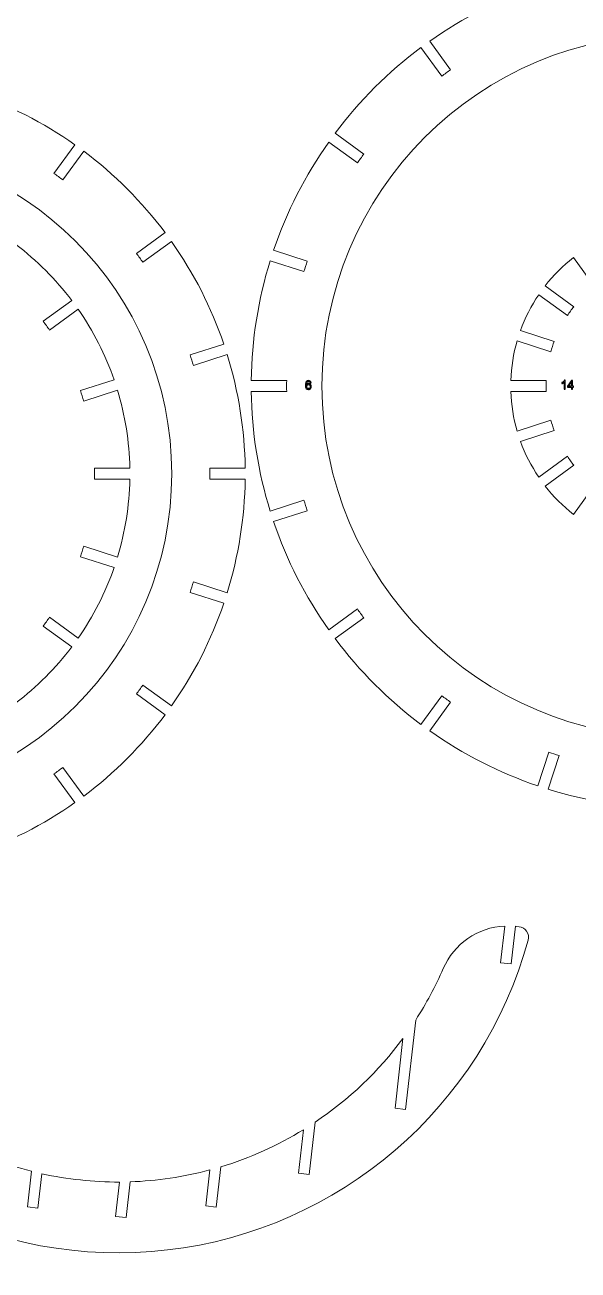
# Model space of a CAD drawing. Header units: millimetres. Extents: x -5830 to -1938, y -580 to 2011.
# Drawn here: x -2593.5 to -2437.3, y 675.7 to 1027.3 of the extents above; entities that cross this region are included whole.
import ezdxf

# ---------------------------------------------------------------- set-up
doc = ezdxf.new("R2010")
doc.units = ezdxf.units.MM
doc.header["$MEASUREMENT"] = 0
doc.layers.add('layer 1', color=7, linetype='Continuous')

msp = doc.modelspace()

# ---------------------------------------------------------------- linework, layer by layer
at = {"layer": 'layer 1', "lineweight": 9}
for points in [[(-2448.6894, 1038.2728), (-2459.5547, 1034.5857), (-2469.8311, 1029.3496), (-2479.2006, 1022.7266)], [(-2481.7086, 1020.9045), (-2490.9027, 1014.0402), (-2499.0581, 1005.8849), (-2505.9224, 996.6907)], [(-2475.8302, 1012.8136), (-2475.8302, 1012.8136), (-2481.7086, 1020.9045), (-2481.7086, 1020.9045)], [(-2473.3222, 1014.6357), (-2473.3222, 1014.6357), (-2479.2006, 1022.7266), (-2479.2006, 1022.7266)], [(-2473.3222, 1014.6357), (-2474.1668, 1014.0402), (-2475.0029, 1013.4328), (-2475.8302, 1012.8136)], [(-2579.4374, 993.4523), (-2588.334, 999.7325), (-2598.0868, 1004.7018), (-2608.3969, 1008.2079)], [(-2497.8314, 990.8123), (-2497.8314, 990.8123), (-2505.9224, 996.6907), (-2505.9224, 996.6907)], [(-2585.3159, 985.3613), (-2585.3159, 985.3613), (-2579.4374, 993.4523), (-2579.4374, 993.4523)], [(-2582.8079, 983.5392), (-2582.8079, 983.5392), (-2576.9295, 991.6302), (-2576.9295, 991.6302)], [(-2553.9471, 968.6478), (-2560.4676, 977.3698), (-2568.2075, 985.1097), (-2576.9295, 991.6302)], [(-2507.7445, 994.1828), (-2514.3675, 984.8133), (-2519.6035, 974.537), (-2523.2907, 963.6716)], [(-2499.6536, 988.3044), (-2499.6536, 988.3044), (-2507.7445, 994.1828), (-2507.7445, 994.1828)], [(-2497.8314, 990.8123), (-2498.4506, 989.985), (-2499.0581, 989.1489), (-2499.6536, 988.3044)], [(-2582.8079, 983.5392), (-2583.6348, 984.159), (-2584.4709, 984.7665), (-2585.3159, 985.3613)], [(-2562.0381, 962.7694), (-2562.0381, 962.7694), (-2553.9471, 968.6478), (-2553.9471, 968.6478)], [(-2580.2929, 949.5065), (-2584.8003, 955.4675), (-2590.1098, 960.777), (-2596.0708, 965.2844)], [(-2560.216, 960.2614), (-2560.216, 960.2614), (-2552.125, 966.1399), (-2552.125, 966.1399)], [(-2537.3694, 937.1804), (-2540.8755, 947.4905), (-2545.8448, 957.2433), (-2552.125, 966.1399)], [(-2513.7793, 960.5811), (-2513.7793, 960.5811), (-2523.2907, 963.6716), (-2523.2907, 963.6716)], [(-2560.216, 960.2614), (-2560.8109, 961.1064), (-2561.4183, 961.9425), (-2562.0381, 962.7694)], [(-2524.2487, 960.7233), (-2527.6522, 949.7658), (-2529.4564, 938.3744), (-2529.6055, 926.9015)], [(-2514.7372, 957.6329), (-2514.7372, 957.6329), (-2524.2487, 960.7233), (-2524.2487, 960.7233)], [(-2513.7793, 960.5811), (-2514.1125, 959.603), (-2514.4319, 958.6201), (-2514.7372, 957.6329)], [(-2438.6267, 961.6075), (-2441.612, 959.2808), (-2444.2985, 956.5942), (-2446.6253, 953.6089)], [(-2432.7445, 953.5114), (-2432.7445, 953.5114), (-2438.6267, 961.6075), (-2438.6267, 961.6075)], [(-2438.5292, 947.7268), (-2438.5292, 947.7268), (-2446.6253, 953.6089), (-2446.6253, 953.6089)], [(-2588.3848, 943.6274), (-2588.3848, 943.6274), (-2580.2929, 949.5065), (-2580.2929, 949.5065)], [(-2448.4474, 951.101), (-2450.5676, 947.9656), (-2452.2925, 944.5804), (-2453.5828, 941.0222)], [(-2440.3513, 945.2188), (-2440.3513, 945.2188), (-2448.4474, 951.101), (-2448.4474, 951.101)], [(-2586.5626, 941.1195), (-2586.5626, 941.1195), (-2578.4708, 946.9986), (-2578.4708, 946.9986)], [(-2568.3407, 927.1173), (-2570.7855, 934.1793), (-2574.1944, 940.8697), (-2578.4708, 946.9986)], [(-2438.5292, 947.7268), (-2439.1723, 946.9174), (-2439.7803, 946.0806), (-2440.3513, 945.2188)], [(-2586.5626, 941.1195), (-2587.1517, 941.9686), (-2587.7592, 942.8048), (-2588.3848, 943.6274)], [(-2444.0653, 937.9297), (-2444.0653, 937.9297), (-2453.5828, 941.0222), (-2453.5828, 941.0222)], [(-2546.881, 934.09), (-2546.881, 934.09), (-2537.3694, 937.1804), (-2537.3694, 937.1804)], [(-2454.5407, 938.0739), (-2455.5883, 934.4368), (-2456.1827, 930.6842), (-2456.3103, 926.9015)], [(-2445.0233, 934.9815), (-2445.0233, 934.9815), (-2454.5407, 938.0739), (-2454.5407, 938.0739)], [(-2444.0653, 937.9297), (-2444.4269, 936.9612), (-2444.7465, 935.9775), (-2445.0233, 934.9815)], [(-2545.923, 931.1417), (-2546.2276, 932.1292), (-2546.547, 933.112), (-2546.881, 934.09)], [(-2545.923, 931.1417), (-2545.923, 931.1417), (-2536.4115, 934.2322), (-2536.4115, 934.2322)], [(-2531.3271, 902.1304), (-2531.4755, 913.0193), (-2533.1879, 923.8303), (-2536.4115, 934.2322)], [(-2577.8533, 924.0264), (-2577.8533, 924.0264), (-2568.3407, 927.1173), (-2568.3407, 927.1173)], [(-2519.6046, 926.9015), (-2519.6046, 926.9015), (-2529.6055, 926.9015), (-2529.6055, 926.9015)], [(-2519.6046, 926.9015), (-2519.6192, 925.8682), (-2519.6192, 924.8347), (-2519.6046, 923.8015)], [(-2446.303, 926.9015), (-2446.303, 926.9015), (-2456.3103, 926.9015), (-2456.3103, 926.9015)], [(-2446.303, 926.9015), (-2446.3476, 925.8686), (-2446.3476, 924.8343), (-2446.303, 923.8015)], [(-2576.8953, 921.0782), (-2577.1932, 922.0678), (-2577.5126, 923.0508), (-2577.8533, 924.0264)], [(-2576.8953, 921.0782), (-2576.8953, 921.0782), (-2567.3828, 924.169), (-2567.3828, 924.169)], [(-2563.8922, 902.1304), (-2564.035, 909.6023), (-2565.2096, 917.0186), (-2567.3828, 924.169)], [(-2519.6046, 923.8015), (-2519.6046, 923.8015), (-2529.6055, 923.8015), (-2529.6055, 923.8015)], [(-2529.6055, 923.8015), (-2529.4564, 912.3285), (-2527.6522, 900.9371), (-2524.2487, 889.9796)], [(-2446.303, 923.8015), (-2446.303, 923.8015), (-2456.3103, 923.8015), (-2456.3103, 923.8015)], [(-2456.3103, 923.8015), (-2456.1827, 920.0187), (-2455.5883, 916.2661), (-2454.5407, 912.629)], [(-2445.0233, 915.7214), (-2445.0233, 915.7214), (-2454.5407, 912.629), (-2454.5407, 912.629)], [(-2445.0233, 915.7214), (-2444.7465, 914.7254), (-2444.4269, 913.7417), (-2444.0653, 912.7732)], [(-2444.0653, 912.7732), (-2444.0653, 912.7732), (-2453.5828, 909.6807), (-2453.5828, 909.6807)], [(-2453.5828, 909.6807), (-2452.2925, 906.1225), (-2450.5676, 902.7373), (-2448.4474, 899.6019)], [(-2440.3513, 905.4841), (-2440.3513, 905.4841), (-2448.4474, 899.6019), (-2448.4474, 899.6019)], [(-2440.3513, 905.4841), (-2439.7803, 904.6223), (-2439.1723, 903.7855), (-2438.5292, 902.9761)], [(-2573.8943, 902.1304), (-2573.8943, 902.1304), (-2563.8922, 902.1304), (-2563.8922, 902.1304)], [(-2573.8943, 899.0304), (-2573.8718, 900.0635), (-2573.8718, 901.0969), (-2573.8943, 902.13)], [(-2541.3281, 902.1304), (-2541.3281, 902.1304), (-2531.3271, 902.1304), (-2531.3271, 902.1304)], [(-2541.3281, 899.0304), (-2541.3126, 900.0635), (-2541.3126, 901.0967), (-2541.3281, 902.1298)], [(-2438.5292, 902.9761), (-2438.5292, 902.9761), (-2446.6253, 897.094), (-2446.6253, 897.094)], [(-2573.8943, 899.0304), (-2573.8943, 899.0304), (-2563.8922, 899.0304), (-2563.8922, 899.0304)], [(-2567.3828, 876.9918), (-2565.2096, 884.1421), (-2564.035, 891.5585), (-2563.8922, 899.0304)], [(-2541.3281, 899.0304), (-2541.3281, 899.0304), (-2531.3271, 899.0304), (-2531.3271, 899.0304)], [(-2536.4115, 866.9286), (-2533.1879, 877.3304), (-2531.4755, 888.1415), (-2531.3271, 899.0304)], [(-2446.6253, 897.094), (-2444.2985, 894.1087), (-2441.612, 891.4221), (-2438.6267, 889.0954)], [(-2432.7445, 897.1915), (-2432.7445, 897.1915), (-2438.6267, 889.0954), (-2438.6267, 889.0954)], [(-2514.7372, 893.07), (-2514.7372, 893.07), (-2524.2487, 889.9796), (-2524.2487, 889.9796)], [(-2514.7372, 893.07), (-2514.4319, 892.0828), (-2514.1125, 891.0999), (-2513.7793, 890.1218)], [(-2513.7793, 890.1218), (-2513.7793, 890.1218), (-2523.2907, 887.0313), (-2523.2907, 887.0313)], [(-2523.2907, 887.0313), (-2519.6035, 876.166), (-2514.3675, 865.8896), (-2507.7445, 856.5202)], [(-2577.8533, 877.1343), (-2577.5126, 878.11), (-2577.1932, 879.093), (-2576.8953, 880.0826)], [(-2576.8953, 880.0826), (-2576.8953, 880.0826), (-2567.3828, 876.9918), (-2567.3828, 876.9918)], [(-2577.8533, 877.1343), (-2577.8533, 877.1343), (-2568.3407, 874.0435), (-2568.3407, 874.0435)], [(-2578.4708, 854.1622), (-2574.1944, 860.291), (-2570.7855, 866.9814), (-2568.3407, 874.0435)], [(-2546.881, 867.0708), (-2546.547, 868.0487), (-2546.2276, 869.0316), (-2545.923, 870.0191)], [(-2545.923, 870.0191), (-2545.923, 870.0191), (-2536.4115, 866.9286), (-2536.4115, 866.9286)], [(-2546.881, 867.0708), (-2546.881, 867.0708), (-2537.3694, 863.9803), (-2537.3694, 863.9803)], [(-2552.125, 835.0209), (-2545.8448, 843.9175), (-2540.8755, 853.6703), (-2537.3694, 863.9803)], [(-2499.6536, 862.3985), (-2499.6536, 862.3985), (-2507.7445, 856.5202), (-2507.7445, 856.5202)], [(-2499.6536, 862.3985), (-2499.0581, 861.554), (-2498.4506, 860.7179), (-2497.8314, 859.8906)], [(-2588.3848, 857.5333), (-2587.7592, 858.356), (-2587.1517, 859.1921), (-2586.5626, 860.0413)], [(-2586.5626, 860.0413), (-2586.5626, 860.0413), (-2578.4708, 854.1622), (-2578.4708, 854.1622)], [(-2497.8314, 859.8906), (-2497.8314, 859.8906), (-2505.9224, 854.0122), (-2505.9224, 854.0122)], [(-2588.3848, 857.5333), (-2588.3848, 857.5333), (-2580.2929, 851.6542), (-2580.2929, 851.6542)], [(-2596.0708, 835.8763), (-2590.1098, 840.3838), (-2584.8003, 845.6933), (-2580.2929, 851.6542)], [(-2505.9224, 854.0122), (-2499.0581, 844.818), (-2490.9027, 836.6627), (-2481.7086, 829.7984)], [(-2562.0381, 838.3914), (-2561.4183, 839.2182), (-2560.8109, 840.0543), (-2560.216, 840.8993)], [(-2560.216, 840.8993), (-2560.216, 840.8993), (-2552.125, 835.0209), (-2552.125, 835.0209)], [(-2562.0381, 838.3914), (-2562.0381, 838.3914), (-2553.9471, 832.5129), (-2553.9471, 832.5129)], [(-2475.8302, 837.8893), (-2475.8302, 837.8893), (-2481.7086, 829.7984), (-2481.7086, 829.7984)], [(-2475.8302, 837.8893), (-2475.0029, 837.2701), (-2474.1668, 836.6627), (-2473.3222, 836.0672)], [(-2473.3222, 836.0672), (-2473.3222, 836.0672), (-2479.2006, 827.9763), (-2479.2006, 827.9763)], [(-2576.9295, 809.5306), (-2568.2075, 816.051), (-2560.4676, 823.7909), (-2553.9471, 832.5129)], [(-2479.2006, 827.9763), (-2469.8311, 821.3533), (-2459.5547, 816.1173), (-2448.6894, 812.4301)], [(-2445.5989, 821.9415), (-2445.5989, 821.9415), (-2448.6894, 812.4301), (-2448.6894, 812.4301)], [(-2442.6506, 820.9836), (-2442.6506, 820.9836), (-2445.7411, 811.4721), (-2445.7411, 811.4721)], [(-2445.5989, 821.9415), (-2444.6207, 821.6083), (-2443.6379, 821.2889), (-2442.6506, 820.9836)], [(-2585.3159, 815.7995), (-2584.4709, 816.3943), (-2583.6348, 817.0017), (-2582.8079, 817.6216)], [(-2585.3159, 815.7995), (-2585.3159, 815.7995), (-2579.4374, 807.7085), (-2579.4374, 807.7085)], [(-2582.8079, 817.6216), (-2582.8079, 817.6216), (-2576.9295, 809.5306), (-2576.9295, 809.5306)], [(-2445.7411, 811.4721), (-2434.7836, 808.0686), (-2423.3922, 806.2644), (-2411.9192, 806.1153)], [(-2608.3969, 792.9529), (-2598.0868, 796.459), (-2588.334, 801.4283), (-2579.4374, 807.7085)], [(-2458.0323, 772.864), (-2465.6452, 772.4947), (-2472.3864, 767.8305), (-2475.4157, 760.8366)], [(-2458.0323, 772.864), (-2465.6452, 772.4947), (-2472.3864, 767.8305), (-2475.4157, 760.8366)], [(-2459.2055, 762.505), (-2459.2055, 762.505), (-2458.0323, 772.864), (-2458.0323, 772.864)], [(-2459.2055, 762.505), (-2459.2055, 762.505), (-2458.0323, 772.864), (-2458.0323, 772.864)], [(-2456.2245, 762.1674), (-2456.2245, 762.1674), (-2455.0223, 772.7831), (-2455.0223, 772.7831)], [(-2456.2245, 762.1674), (-2456.2245, 762.1674), (-2455.0223, 772.7831), (-2455.0223, 772.7831)], [(-2454.8125, 772.7605), (-2454.8824, 772.7684), (-2454.9523, 772.7759), (-2455.0223, 772.7831)], [(-2454.8125, 772.7605), (-2454.8824, 772.7684), (-2454.9523, 772.7759), (-2455.0223, 772.7831)], [(-2454.8125, 772.7605), (-2454.8125, 772.7605), (-2453.993, 772.6677), (-2453.993, 772.6677)], [(-2454.8125, 772.7605), (-2454.8125, 772.7605), (-2453.993, 772.6677), (-2453.993, 772.6677)], [(-2483.179, 746.3214), (-2480.1967, 750.9382), (-2477.6001, 755.7931), (-2475.4157, 760.8366)], [(-2483.179, 746.3214), (-2480.1967, 750.9382), (-2477.6001, 755.7931), (-2475.4157, 760.8366)], [(-2456.2245, 762.1674), (-2456.2245, 762.1674), (-2459.2055, 762.505), (-2459.2055, 762.505)], [(-2456.2245, 762.1674), (-2456.2245, 762.1674), (-2459.2055, 762.505), (-2459.2055, 762.505)], [(-2486.0365, 721.0899), (-2486.0365, 721.0899), (-2483.179, 746.3214), (-2483.179, 746.3214)], [(-2486.0365, 721.0899), (-2486.0365, 721.0899), (-2483.179, 746.3214), (-2483.179, 746.3214)], [(-2511.6094, 717.4425), (-2502.0353, 723.8416), (-2493.6384, 731.8464), (-2486.7891, 741.1037)], [(-2511.6094, 717.4425), (-2502.0353, 723.8416), (-2493.6384, 731.8464), (-2486.7891, 741.1037)], [(-2489.0174, 721.4275), (-2489.0174, 721.4275), (-2486.7891, 741.1037), (-2486.7891, 741.1037)], [(-2489.0174, 721.4275), (-2489.0174, 721.4275), (-2486.7891, 741.1037), (-2486.7891, 741.1037)], [(-2486.0365, 721.0899), (-2486.0365, 721.0899), (-2489.0174, 721.4275), (-2489.0174, 721.4275)], [(-2486.0365, 721.0899), (-2486.0365, 721.0899), (-2489.0174, 721.4275), (-2489.0174, 721.4275)], [(-2513.2735, 702.7483), (-2513.2735, 702.7483), (-2511.6094, 717.4425), (-2511.6094, 717.4425)], [(-2513.2735, 702.7483), (-2513.2735, 702.7483), (-2511.6094, 717.4425), (-2511.6094, 717.4425)], [(-2538.1925, 704.8747), (-2530, 707.3558), (-2522.16, 710.8786), (-2514.8648, 715.3565)], [(-2538.1925, 704.8747), (-2530, 707.3558), (-2522.16, 710.8786), (-2514.8648, 715.3565)], [(-2516.2545, 703.0858), (-2516.2545, 703.0858), (-2514.8648, 715.3565), (-2514.8648, 715.3565)], [(-2516.2545, 703.0858), (-2516.2545, 703.0858), (-2514.8648, 715.3565), (-2514.8648, 715.3565)], [(-2612.9048, 711.6489), (-2606.1547, 708.1782), (-2599.0314, 705.4872), (-2591.6725, 703.6281)], [(-2612.9048, 711.6489), (-2606.1547, 708.1782), (-2599.0314, 705.4872), (-2591.6725, 703.6281)], [(-2592.8149, 693.5405), (-2592.8149, 693.5405), (-2591.6725, 703.6281), (-2591.6725, 703.6281)], [(-2592.8149, 693.5405), (-2592.8149, 693.5405), (-2591.6725, 703.6281), (-2591.6725, 703.6281)], [(-2563.8322, 700.6377), (-2556.2227, 700.8925), (-2548.6671, 702.0154), (-2541.3125, 703.9848)], [(-2563.8322, 700.6377), (-2556.2227, 700.8925), (-2548.6671, 702.0154), (-2541.3125, 703.9848)], [(-2542.462, 693.8347), (-2542.462, 693.8347), (-2541.3125, 703.9848), (-2541.3125, 703.9848)], [(-2542.462, 693.8347), (-2542.462, 693.8347), (-2541.3125, 703.9848), (-2541.3125, 703.9848)], [(-2539.481, 693.4971), (-2539.481, 693.4971), (-2538.1925, 704.8747), (-2538.1925, 704.8747)], [(-2539.481, 693.4971), (-2539.481, 693.4971), (-2538.1925, 704.8747), (-2538.1925, 704.8747)], [(-2589.834, 693.2029), (-2589.834, 693.2029), (-2588.7321, 702.9323), (-2588.7321, 702.9323)], [(-2589.834, 693.2029), (-2589.834, 693.2029), (-2588.7321, 702.9323), (-2588.7321, 702.9323)], [(-2588.7321, 702.9323), (-2581.5492, 701.3468), (-2574.2134, 700.5587), (-2566.8576, 700.5823)], [(-2588.7321, 702.9323), (-2581.5492, 701.3468), (-2574.2134, 700.5587), (-2566.8576, 700.5823)], [(-2567.9586, 690.8606), (-2567.9586, 690.8606), (-2566.8576, 700.5823), (-2566.8576, 700.5823)], [(-2567.9586, 690.8606), (-2567.9586, 690.8606), (-2566.8576, 700.5823), (-2566.8576, 700.5823)], [(-2564.9777, 690.523), (-2564.9777, 690.523), (-2563.8322, 700.6377), (-2563.8322, 700.6377)], [(-2564.9777, 690.523), (-2564.9777, 690.523), (-2563.8322, 700.6377), (-2563.8322, 700.6377)], [(-2513.2735, 702.7483), (-2513.2735, 702.7483), (-2516.2545, 703.0858), (-2516.2545, 703.0858)], [(-2513.2735, 702.7483), (-2513.2735, 702.7483), (-2516.2545, 703.0858), (-2516.2545, 703.0858)], [(-2592.8149, 693.5405), (-2592.8149, 693.5405), (-2589.834, 693.2029), (-2589.834, 693.2029)], [(-2592.8149, 693.5405), (-2592.8149, 693.5405), (-2589.834, 693.2029), (-2589.834, 693.2029)], [(-2539.481, 693.4971), (-2539.481, 693.4971), (-2542.462, 693.8347), (-2542.462, 693.8347)], [(-2539.481, 693.4971), (-2539.481, 693.4971), (-2542.462, 693.8347), (-2542.462, 693.8347)], [(-2564.9777, 690.523), (-2564.9777, 690.523), (-2567.9586, 690.8606), (-2567.9586, 690.8606)], [(-2564.9777, 690.523), (-2564.9777, 690.523), (-2567.9586, 690.8606), (-2567.9586, 690.8606)]]:
    msp.add_open_spline(points, degree=3, dxfattribs=at)
for points, knots in [([(-2311.0832, 925.3515), (-2311.0832, 980.1855), (-2355.535, 1024.6374), (-2410.3691, 1024.6374), (-2410.3691, 1024.6374), (-2465.2033, 1024.6375), (-2509.6552, 980.1858), (-2509.6553, 925.3517), (-2509.6553, 925.3517), (-2509.6555, 870.5176), (-2465.2038, 826.0657), (-2410.3696, 826.0655), (-2410.3696, 826.0655), (-2355.5355, 826.0652), (-2311.0835, 870.5168), (-2311.0832, 925.3509)], [0, 0, 0, 0, 0.2, 0.2, 0.2, 0.2, 0.4, 0.4, 0.4, 0.4, 0.6, 0.6, 0.6, 0.6, 1, 1, 1, 1]), ([(-2552.0654, 900.5804), (-2552.0654, 951.905), (-2593.6722, 993.5119), (-2644.9968, 993.512), (-2644.9968, 993.512), (-2696.3215, 993.512), (-2737.9284, 951.9053), (-2737.9285, 900.5806), (-2737.9285, 900.5806), (-2737.9286, 849.256), (-2696.3219, 807.649), (-2644.9973, 807.6488), (-2644.9973, 807.6488), (-2593.6727, 807.6486), (-2552.0656, 849.2552), (-2552.0654, 900.5799)], [0, 0, 0, 0, 0.2, 0.2, 0.2, 0.2, 0.4, 0.4, 0.4, 0.4, 0.6, 0.6, 0.6, 0.6, 1, 1, 1, 1]), ([(-2451.4371, 768.8945), (-2451.2057, 769.7397), (-2451.3554, 770.6438), (-2451.8468, 771.3692), (-2451.8468, 771.3692), (-2452.3383, 772.0947), (-2453.1223, 772.5691), (-2453.993, 772.6677)], [0, 0, 0, 0, 0.33333333, 0.33333333, 0.33333333, 0.33333333, 1, 1, 1, 1]), ([(-2451.4371, 768.8945), (-2451.2057, 769.7397), (-2451.3554, 770.6438), (-2451.8468, 771.3692), (-2451.8468, 771.3692), (-2452.3383, 772.0947), (-2453.1223, 772.5691), (-2453.993, 772.6677)], [0, 0, 0, 0, 0.33333333, 0.33333333, 0.33333333, 0.33333333, 1, 1, 1, 1]), ([(-2672.4974, 743.0682), (-2649.0433, 700.1188), (-2601.8587, 675.7139), (-2553.2531, 681.3924), (-2553.2531, 681.3924), (-2504.6476, 687.0709), (-2464.3593, 721.6952), (-2451.4371, 768.8945)], [0, 0, 0, 0, 0.33333333, 0.33333333, 0.33333333, 0.33333333, 1, 1, 1, 1]), ([(-2672.4974, 743.0682), (-2649.0433, 700.1188), (-2601.8587, 675.7139), (-2553.2531, 681.3924), (-2553.2531, 681.3924), (-2504.6476, 687.0709), (-2464.3593, 721.6952), (-2451.4371, 768.8945)], [0, 0, 0, 0, 0.33333333, 0.33333333, 0.33333333, 0.33333333, 1, 1, 1, 1])]:
    msp.add_open_spline(points, degree=3, knots=knots, dxfattribs=at)
at = {"layer": 'layer 1'}
for points, knots in [([(-2512.7078, 926.2597), (-2512.7078, 926.2597), (-2513.0099, 926.2354), (-2513.0099, 926.2354), (-2513.0099, 926.2354), (-2513.0371, 926.3551), (-2513.0758, 926.4425), (-2513.1262, 926.4969), (-2513.1262, 926.4969), (-2513.2089, 926.5843), (-2513.3114, 926.6277), (-2513.4329, 926.6277), (-2513.4329, 926.6277), (-2513.5307, 926.6277), (-2513.6175, 926.6005), (-2513.6921, 926.5461), (-2513.6921, 926.5461), (-2513.7882, 926.4761), (-2513.8634, 926.3742), (-2513.9196, 926.24), (-2513.9196, 926.24), (-2513.9751, 926.1051), (-2514.0041, 925.9136), (-2514.0064, 925.6653), (-2514.0064, 925.6653), (-2513.9329, 925.777), (-2513.8426, 925.8604), (-2513.7361, 925.9142), (-2513.7361, 925.9142), (-2513.6296, 925.9686), (-2513.5185, 925.9958), (-2513.4016, 925.9958), (-2513.4016, 925.9958), (-2513.1979, 925.9958), (-2513.0243, 925.9205), (-2512.8808, 925.7707), (-2512.8808, 925.7707), (-2512.7379, 925.6208), (-2512.6661, 925.4275), (-2512.6661, 925.1896), (-2512.6661, 925.1896), (-2512.6661, 925.0334), (-2512.6997, 924.8887), (-2512.7668, 924.7545), (-2512.7668, 924.7545), (-2512.8345, 924.6202), (-2512.9265, 924.5178), (-2513.0446, 924.4466), (-2513.0446, 924.4466), (-2513.1621, 924.3754), (-2513.2957, 924.3395), (-2513.445, 924.3395), (-2513.445, 924.3395), (-2513.6991, 924.3395), (-2513.9068, 924.4333), (-2514.0677, 924.6202), (-2514.0677, 924.6202), (-2514.228, 924.8071), (-2514.3085, 925.1156), (-2514.3085, 925.545), (-2514.3085, 925.545), (-2514.3085, 926.0253), (-2514.2193, 926.3748), (-2514.0417, 926.593), (-2514.0417, 926.593), (-2513.8866, 926.7828), (-2513.6777, 926.8777), (-2513.4144, 926.8777), (-2513.4144, 926.8777), (-2513.2188, 926.8777), (-2513.0579, 926.8227), (-2512.9329, 926.7134), (-2512.9329, 926.7134), (-2512.8079, 926.604), (-2512.7327, 926.4529), (-2512.7078, 926.2597)], [0, 0, 0, 0, 0.05, 0.05, 0.05, 0.05, 0.1, 0.1, 0.1, 0.1, 0.15, 0.15, 0.15, 0.15, 0.2, 0.2, 0.2, 0.2, 0.25, 0.25, 0.25, 0.25, 0.3, 0.3, 0.3, 0.3, 0.35, 0.35, 0.35, 0.35, 0.4, 0.4, 0.4, 0.4, 0.45, 0.45, 0.45, 0.45, 0.5, 0.5, 0.5, 0.5, 0.55, 0.55, 0.55, 0.55, 0.6, 0.6, 0.6, 0.6, 0.65, 0.65, 0.65, 0.65, 0.7, 0.7, 0.7, 0.7, 0.75, 0.75, 0.75, 0.75, 0.8, 0.8, 0.8, 0.8, 0.85, 0.85, 0.85, 0.85, 0.9, 0.9, 0.9, 0.9, 1, 1, 1, 1]), ([(-2513.9578, 925.1868), (-2513.9578, 925.0814), (-2513.9352, 924.9807), (-2513.8906, 924.8847), (-2513.8906, 924.8847), (-2513.8461, 924.7886), (-2513.7836, 924.7157), (-2513.7043, 924.6653), (-2513.7043, 924.6653), (-2513.6244, 924.615), (-2513.5399, 924.5895), (-2513.4502, 924.5895), (-2513.4502, 924.5895), (-2513.32, 924.5895), (-2513.2089, 924.6416), (-2513.1169, 924.7458), (-2513.1169, 924.7458), (-2513.0249, 924.8499), (-2512.9786, 924.9911), (-2512.9786, 925.17), (-2512.9786, 925.17), (-2512.9786, 925.3418), (-2513.0243, 925.4773), (-2513.1152, 925.5762), (-2513.1152, 925.5762), (-2513.206, 925.6752), (-2513.3218, 925.7249), (-2513.4624, 925.7249), (-2513.4624, 925.7249), (-2513.6001, 925.7249), (-2513.7176, 925.6752), (-2513.8137, 925.5762), (-2513.8137, 925.5762), (-2513.9097, 925.4773), (-2513.9578, 925.3476), (-2513.9578, 925.1868)], [0, 0, 0, 0, 0.1, 0.1, 0.1, 0.1, 0.2, 0.2, 0.2, 0.2, 0.3, 0.3, 0.3, 0.3, 0.4, 0.4, 0.4, 0.4, 0.5, 0.5, 0.5, 0.5, 0.6, 0.6, 0.6, 0.6, 0.7, 0.7, 0.7, 0.7, 0.8, 0.8, 0.8, 0.8, 1, 1, 1, 1]), ([(-2440.9871, 924.4444), (-2440.9871, 924.4444), (-2441.2927, 924.4444), (-2441.2927, 924.4444), (-2441.2927, 924.4444), (-2441.2927, 924.4444), (-2441.2927, 926.39), (-2441.2927, 926.39), (-2441.2927, 926.39), (-2441.3662, 926.3194), (-2441.4628, 926.2494), (-2441.582, 926.1793), (-2441.582, 926.1793), (-2441.7013, 926.1093), (-2441.8089, 926.0567), (-2441.9038, 926.0219), (-2441.9038, 926.0219), (-2441.9038, 926.0219), (-2441.9038, 926.3171), (-2441.9038, 926.3171), (-2441.9038, 926.3171), (-2441.7331, 926.3969), (-2441.5838, 926.4942), (-2441.4559, 926.6087), (-2441.4559, 926.6087), (-2441.328, 926.7227), (-2441.2371, 926.8333), (-2441.1839, 926.9409), (-2441.1839, 926.9409), (-2441.1839, 926.9409), (-2440.9871, 926.9409), (-2440.9871, 926.9409), (-2440.9871, 926.9409), (-2440.9871, 926.9409), (-2440.9871, 924.4444), (-2440.9871, 924.4444)], [0, 0, 0, 0, 0.1, 0.1, 0.1, 0.1, 0.2, 0.2, 0.2, 0.2, 0.3, 0.3, 0.3, 0.3, 0.4, 0.4, 0.4, 0.4, 0.5, 0.5, 0.5, 0.5, 0.6, 0.6, 0.6, 0.6, 0.7, 0.7, 0.7, 0.7, 0.8, 0.8, 0.8, 0.8, 1, 1, 1, 1]), ([(-2439.2262, 924.4444), (-2439.2262, 924.4444), (-2439.2262, 925.0381), (-2439.2262, 925.0381), (-2439.2262, 925.0381), (-2439.2262, 925.0381), (-2440.306, 925.0381), (-2440.306, 925.0381), (-2440.306, 925.0381), (-2440.306, 925.0381), (-2440.306, 925.3194), (-2440.306, 925.3194), (-2440.306, 925.3194), (-2440.306, 925.3194), (-2439.1706, 926.9305), (-2439.1706, 926.9305), (-2439.1706, 926.9305), (-2439.1706, 926.9305), (-2438.9206, 926.9305), (-2438.9206, 926.9305), (-2438.9206, 926.9305), (-2438.9206, 926.9305), (-2438.9206, 925.3194), (-2438.9206, 925.3194), (-2438.9206, 925.3194), (-2438.9206, 925.3194), (-2438.5838, 925.3194), (-2438.5838, 925.3194), (-2438.5838, 925.3194), (-2438.5838, 925.3194), (-2438.5838, 925.0381), (-2438.5838, 925.0381), (-2438.5838, 925.0381), (-2438.5838, 925.0381), (-2438.9206, 925.0381), (-2438.9206, 925.0381), (-2438.9206, 925.0381), (-2438.9206, 925.0381), (-2438.9206, 924.4444), (-2438.9206, 924.4444), (-2438.9206, 924.4444), (-2438.9206, 924.4444), (-2439.2262, 924.4444), (-2439.2262, 924.4444)], [0, 0, 0, 0, 0.08333333, 0.08333333, 0.08333333, 0.08333333, 0.16666667, 0.16666667, 0.16666667, 0.16666667, 0.25, 0.25, 0.25, 0.25, 0.33333333, 0.33333333, 0.33333333, 0.33333333, 0.41666667, 0.41666667, 0.41666667, 0.41666667, 0.5, 0.5, 0.5, 0.5, 0.58333333, 0.58333333, 0.58333333, 0.58333333, 0.66666667, 0.66666667, 0.66666667, 0.66666667, 0.75, 0.75, 0.75, 0.75, 0.83333333, 0.83333333, 0.83333333, 0.83333333, 1, 1, 1, 1]), ([(-2439.2262, 925.3194), (-2439.2262, 925.3194), (-2439.2262, 926.438), (-2439.2262, 926.438), (-2439.2262, 926.438), (-2439.2262, 926.438), (-2440.0057, 925.3194), (-2440.0057, 925.3194), (-2440.0057, 925.3194), (-2440.0057, 925.3194), (-2439.2262, 925.3194), (-2439.2262, 925.3194)], [0, 0, 0, 0, 0.25, 0.25, 0.25, 0.25, 0.5, 0.5, 0.5, 0.5, 1, 1, 1, 1])]:
    msp.add_open_spline(points, degree=3, knots=knots, dxfattribs=at)

doc.saveas('drawing.dxf')
